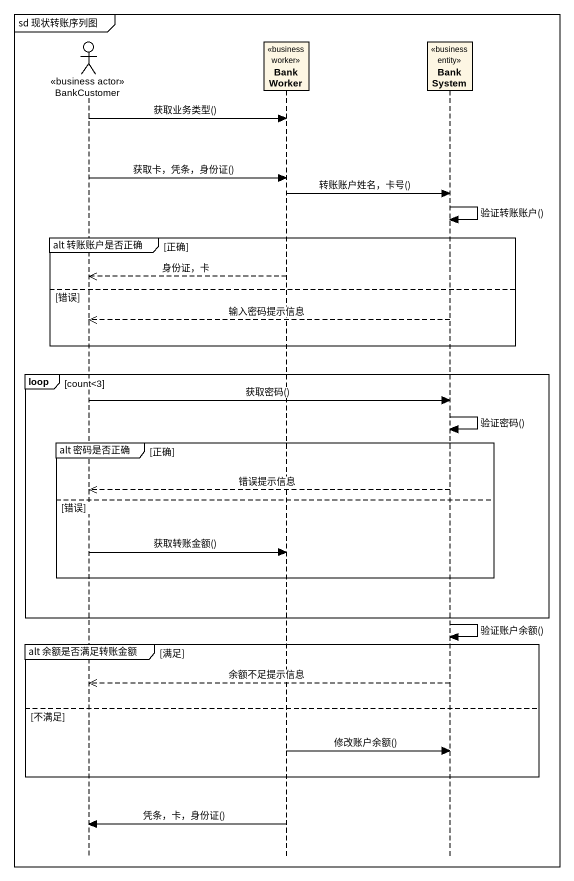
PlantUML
@startuml
mainframe sd 现状转账序列图
hide footbox
actor BankCustomer <<business actor>>
participant BankWorker <<business worker>>
participant BankSystem <<business entity>>

BankCustomer -> BankWorker : 获取业务类型()
BankCustomer -> BankWorker : 获取卡，凭条，身份证()
BankWorker -> BankSystem : 转账账户姓名，卡号()
BankSystem -> BankSystem : 验证转账账户()
group alt 转账账户是否正确 [正确]
  BankWorker -->> BankCustomer : 身份证，卡
else 错误
  BankSystem -->> BankCustomer : 输入密码提示信息
end
loop count<3
  BankCustomer -> BankSystem : 获取密码()
  BankSystem -> BankSystem : 验证密码()
  group alt 密码是否正确 [正确]
    BankSystem -->> BankCustomer : 错误提示信息
  else 错误
    BankCustomer -> BankWorker : 获取转账金额()
  end
end
BankSystem -> BankSystem : 验证账户余额()
group alt 余额是否满足转账金额 [满足]
  BankSystem -->> BankCustomer : 余额不足提示信息
else 不满足
  BankWorker -> BankSystem : 修改账户余额()
end
BankWorker -> BankCustomer : 凭条，卡，身份证()
@enduml
